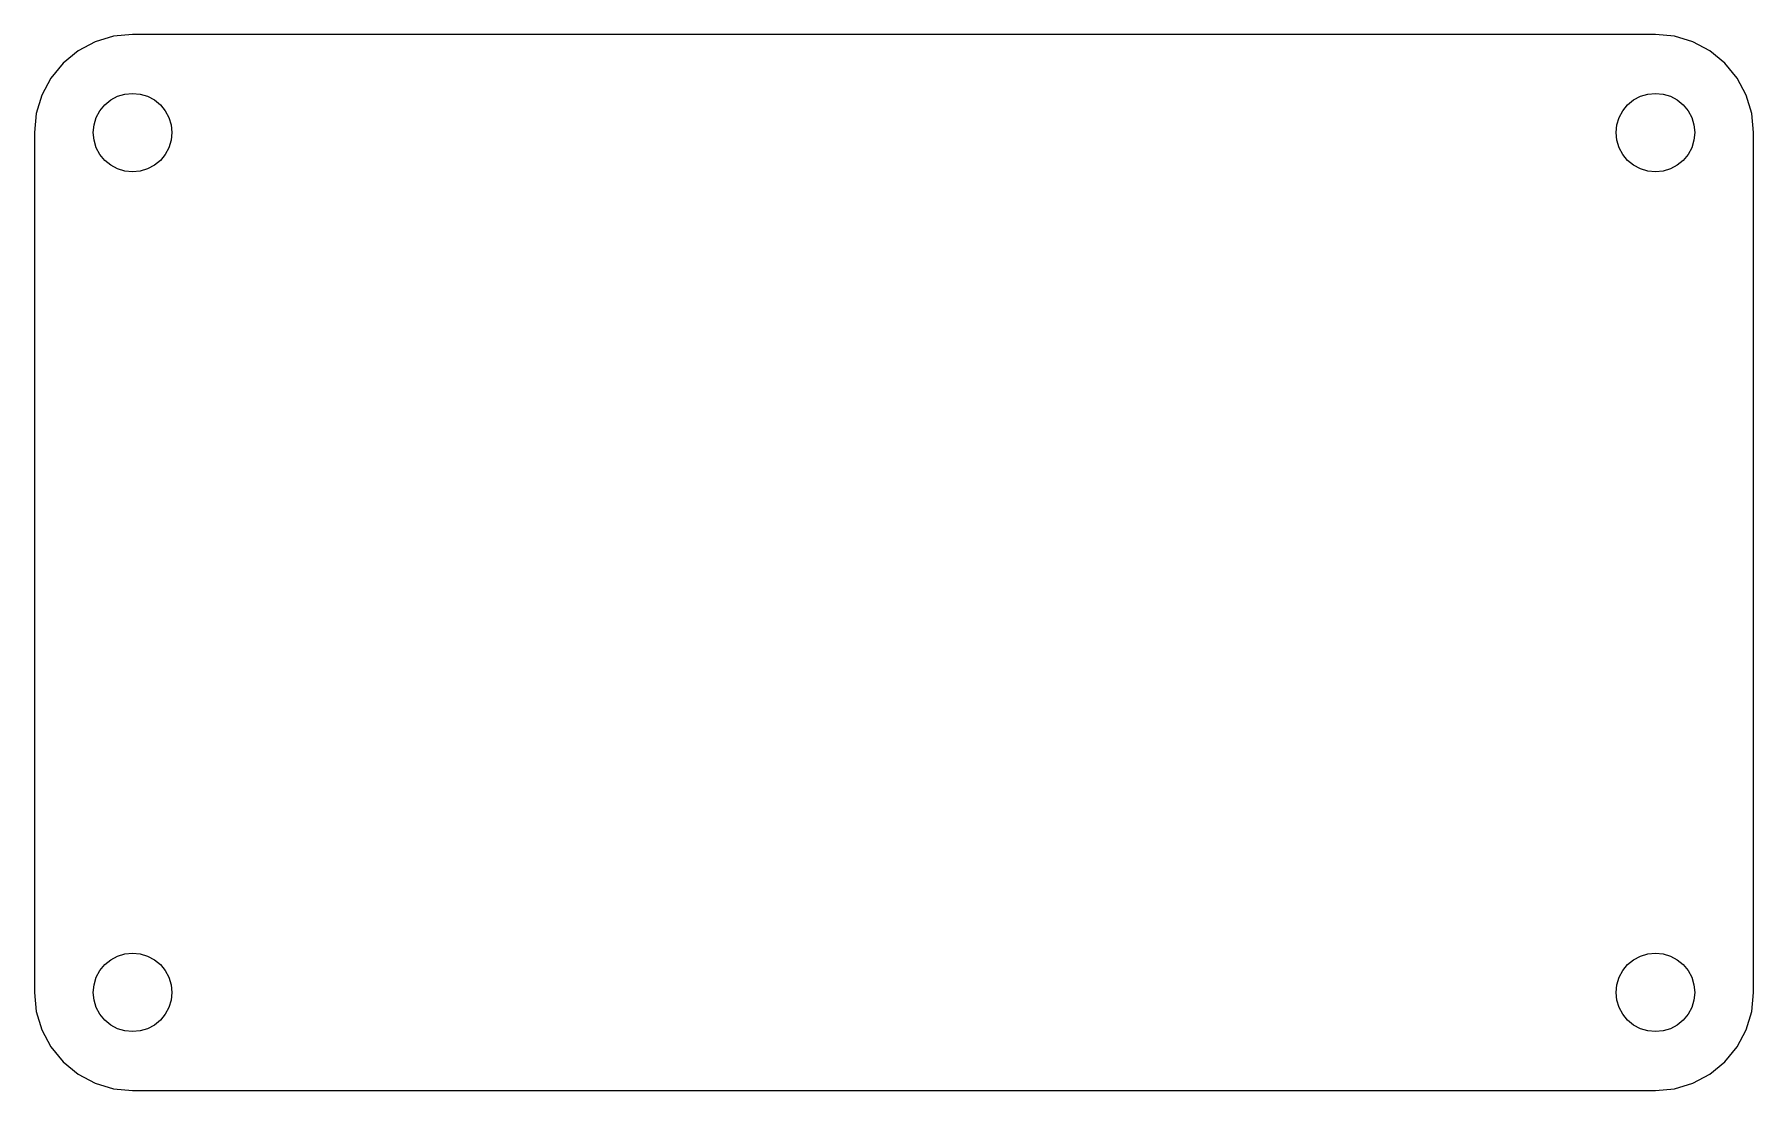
# Model space of a CAD drawing. Header units: metres. Extents: x 0 to 70, y 0 to 43.
import ezdxf

# ---------------------------------------------------------------- set-up
doc = ezdxf.new("R2010")
doc.units = ezdxf.units.M

msp = doc.modelspace()

# ---------------------------------------------------------------- linework, layer by layer
for p, q in [((3.21964, 42.9231), (2.46925, 42.6955)), ((4, 43), (3.21964, 42.9231)), ((66, 43), (4, 43)), ((66.7803, 42.9231), (66, 43)), ((67.5307, 42.6955), (66.7803, 42.9231)), ((1.77771, 42.3259), (1.17157, 41.8284)), ((2.46925, 42.6955), (1.77771, 42.3259)), ((68.2223, 42.3259), (67.5307, 42.6955)), ((68.8284, 41.8284), (68.2223, 42.3259)), ((1.17157, 41.8284), (0.674118, 41.2223)), ((69.3259, 41.2223), (68.8284, 41.8284)), ((0.674118, 41.2223), (0.304474, 40.5307)), ((3.68785, 40.5692), (4, 40.6)), ((4, 40.6), (4.31213, 40.5692)), ((65.6879, 40.5692), (66, 40.6)), ((66, 40.6), (66.3121, 40.5692)), ((69.6955, 40.5307), (69.3259, 41.2223)), ((0.304474, 40.5307), (0.076858, 39.7803)), ((2.66965, 39.8889), (2.86862, 40.1314)), ((2.86862, 40.1314), (3.11108, 40.3303)), ((3.11108, 40.3303), (3.3877, 40.4782)), ((3.3877, 40.4782), (3.68785, 40.5692)), ((4.31213, 40.5692), (4.61229, 40.4782)), ((4.61229, 40.4782), (4.8889, 40.3303)), ((4.8889, 40.3303), (5.13136, 40.1314)), ((5.13136, 40.1314), (5.33034, 39.8889)), ((64.6696, 39.8889), (64.8686, 40.1314)), ((64.8686, 40.1314), (65.1111, 40.3303)), ((65.1111, 40.3303), (65.3877, 40.4782)), ((65.3877, 40.4782), (65.6879, 40.5692)), ((66.3121, 40.5692), (66.6123, 40.4782)), ((66.6123, 40.4782), (66.8889, 40.3303)), ((66.8889, 40.3303), (67.1314, 40.1314)), ((67.1314, 40.1314), (67.3303, 39.8889)), ((69.9231, 39.7803), (69.6955, 40.5307)), ((0.076858, 39.7803), (0, 39)), ((2.39999, 39), (2.43074, 39.3121)), ((2.43074, 39.3121), (2.52179, 39.6123)), ((2.52179, 39.6123), (2.66965, 39.8889)), ((5.33034, 39.8889), (5.4782, 39.6123)), ((5.4782, 39.6123), (5.56924, 39.3121)), ((5.56924, 39.3121), (5.59999, 39)), ((64.4, 39), (64.4307, 39.3121)), ((64.4307, 39.3121), (64.5218, 39.6123)), ((64.5218, 39.6123), (64.6696, 39.8889)), ((67.3303, 39.8889), (67.4782, 39.6123)), ((67.4782, 39.6123), (67.5692, 39.3121)), ((67.5692, 39.3121), (67.6, 39)), ((70, 39), (69.9231, 39.7803)), ((0, 39), (0, 4)), ((2.43074, 38.6879), (2.39999, 39)), ((2.52179, 38.3877), (2.43074, 38.6879)), ((5.56924, 38.6879), (5.4782, 38.3877)), ((5.59999, 39), (5.56924, 38.6879)), ((64.4307, 38.6879), (64.4, 39)), ((64.5218, 38.3877), (64.4307, 38.6879)), ((67.5692, 38.6879), (67.4782, 38.3877)), ((67.6, 39), (67.5692, 38.6879)), ((70, 4), (70, 39)), ((2.66965, 38.1111), (2.52179, 38.3877)), ((2.86862, 37.8686), (2.66965, 38.1111)), ((3.11108, 37.6696), (2.86862, 37.8686)), ((5.13136, 37.8686), (4.8889, 37.6696)), ((5.33034, 38.1111), (5.13136, 37.8686)), ((5.4782, 38.3877), (5.33034, 38.1111)), ((64.6696, 38.1111), (64.5218, 38.3877)), ((64.8686, 37.8686), (64.6696, 38.1111)), ((65.1111, 37.6696), (64.8686, 37.8686)), ((67.1314, 37.8686), (66.8889, 37.6696)), ((67.3303, 38.1111), (67.1314, 37.8686)), ((67.4782, 38.3877), (67.3303, 38.1111)), ((3.3877, 37.5218), (3.11108, 37.6696)), ((3.68785, 37.4307), (3.3877, 37.5218)), ((3.99998, 37.4), (3.68785, 37.4307)), ((4.31213, 37.4307), (3.99998, 37.4)), ((4.61229, 37.5218), (4.31213, 37.4307)), ((4.8889, 37.6696), (4.61229, 37.5218)), ((65.3877, 37.5218), (65.1111, 37.6696)), ((65.6879, 37.4307), (65.3877, 37.5218)), ((66, 37.4), (65.6879, 37.4307)), ((66.3121, 37.4307), (66, 37.4)), ((66.6123, 37.5218), (66.3121, 37.4307)), ((66.8889, 37.6696), (66.6123, 37.5218)), ((2.66965, 4.8889), (2.86862, 5.13136)), ((2.86862, 5.13136), (3.11108, 5.33034)), ((3.11108, 5.33034), (3.3877, 5.4782)), ((3.3877, 5.4782), (3.68785, 5.56924)), ((3.68785, 5.56924), (4, 5.59999)), ((4, 5.59999), (4.31213, 5.56924)), ((4.31213, 5.56924), (4.61229, 5.4782)), ((4.61229, 5.4782), (4.8889, 5.33034)), ((4.8889, 5.33034), (5.13136, 5.13136)), ((5.13136, 5.13136), (5.33034, 4.8889)), ((64.6696, 4.8889), (64.8686, 5.13136)), ((64.8686, 5.13136), (65.1111, 5.33034)), ((65.1111, 5.33034), (65.3877, 5.4782)), ((65.3877, 5.4782), (65.6879, 5.56924)), ((65.6879, 5.56924), (66, 5.59999)), ((66, 5.59999), (66.3121, 5.56924)), ((66.3121, 5.56924), (66.6123, 5.4782)), ((66.6123, 5.4782), (66.8889, 5.33034)), ((66.8889, 5.33034), (67.1314, 5.13136)), ((67.1314, 5.13136), (67.3303, 4.8889)), ((2.39999, 4), (2.43074, 4.31213)), ((2.43074, 4.31213), (2.52179, 4.61229)), ((2.52179, 4.61229), (2.66965, 4.8889)), ((5.33034, 4.8889), (5.4782, 4.61229)), ((5.4782, 4.61229), (5.56924, 4.31213)), ((5.56924, 4.31213), (5.59999, 4)), ((64.4, 4), (64.4307, 4.31213)), ((64.4307, 4.31213), (64.5218, 4.61229)), ((64.5218, 4.61229), (64.6696, 4.8889)), ((67.3303, 4.8889), (67.4782, 4.61229)), ((67.4782, 4.61229), (67.5692, 4.31213)), ((67.5692, 4.31213), (67.6, 4)), ((0, 4), (0.076858, 3.21964)), ((2.43074, 3.68785), (2.39999, 4)), ((2.52179, 3.3877), (2.43074, 3.68785)), ((5.56924, 3.68785), (5.4782, 3.3877)), ((5.59999, 4), (5.56924, 3.68785)), ((64.4307, 3.68785), (64.4, 4)), ((64.5218, 3.3877), (64.4307, 3.68785)), ((67.5692, 3.68785), (67.4782, 3.3877)), ((67.6, 4), (67.5692, 3.68785)), ((69.9231, 3.21964), (70, 4)), ((0.076858, 3.21964), (0.304474, 2.46925)), ((2.66965, 3.11108), (2.52179, 3.3877)), ((2.86862, 2.86862), (2.66965, 3.11108)), ((3.11108, 2.66965), (2.86862, 2.86862)), ((5.13136, 2.86862), (4.8889, 2.66965)), ((5.33034, 3.11108), (5.13136, 2.86862)), ((5.4782, 3.3877), (5.33034, 3.11108)), ((64.6696, 3.11108), (64.5218, 3.3877)), ((64.8686, 2.86862), (64.6696, 3.11108)), ((65.1111, 2.66965), (64.8686, 2.86862)), ((67.1314, 2.86862), (66.8889, 2.66965)), ((67.3303, 3.11108), (67.1314, 2.86862)), ((67.4782, 3.3877), (67.3303, 3.11108)), ((69.6955, 2.46925), (69.9231, 3.21964)), ((0.304474, 2.46925), (0.674118, 1.77771)), ((3.3877, 2.52179), (3.11108, 2.66965)), ((3.68785, 2.43074), (3.3877, 2.52179)), ((3.99998, 2.39999), (3.68785, 2.43074)), ((4.31213, 2.43074), (3.99998, 2.39999)), ((4.61229, 2.52179), (4.31213, 2.43074)), ((4.8889, 2.66965), (4.61229, 2.52179)), ((65.3877, 2.52179), (65.1111, 2.66965)), ((65.6879, 2.43074), (65.3877, 2.52179)), ((66, 2.39999), (65.6879, 2.43074)), ((66.3121, 2.43074), (66, 2.39999)), ((66.6123, 2.52179), (66.3121, 2.43074)), ((66.8889, 2.66965), (66.6123, 2.52179)), ((69.3259, 1.77771), (69.6955, 2.46925)), ((0.674118, 1.77771), (1.17157, 1.17157)), ((68.8284, 1.17157), (69.3259, 1.77771)), ((1.17157, 1.17157), (1.77771, 0.674118)), ((68.2223, 0.674118), (68.8284, 1.17157)), ((1.77771, 0.674118), (2.46925, 0.304474)), ((2.46925, 0.304474), (3.21964, 0.076858)), ((3.21964, 0.076858), (3.99998, 0)), ((3.99998, 0), (66, 0)), ((66, 0), (66.7803, 0.076858)), ((66.7803, 0.076858), (67.5307, 0.304474)), ((67.5307, 0.304474), (68.2223, 0.674118))]:
    msp.add_line(p, q)

doc.saveas('drawing.dxf')
